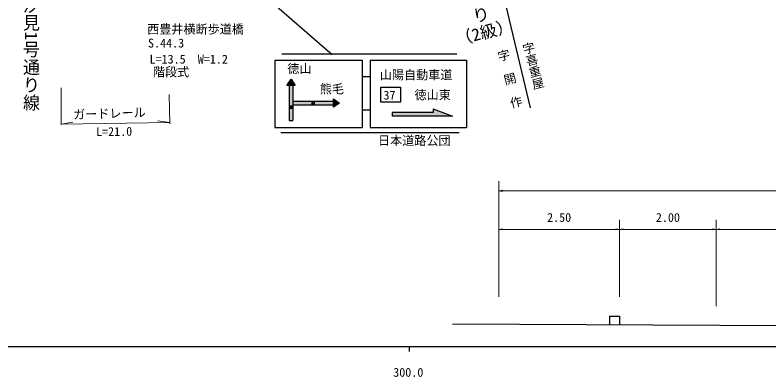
# Model space of a CAD drawing. Units: millimetres at full size, sheet at 1:1000, with parts at other scales. Extents: x 40000 to 680000, y 20000 to 380000.
# Drawn here: x 286495 to 442453, y 198715 to 273518 of the extents above; entities that cross this region are included whole.
import ezdxf
from ezdxf.enums import TextEntityAlignment as Align

# ---------------------------------------------------------------- set-up
doc = ezdxf.new("R2010")
doc.units = ezdxf.units.MM
doc.header["$LTSCALE"] = 1000
for name, color, linetype, lineweight in [('M-BGD', 7, 'Continuous', 25), ('M-BMK-ROW', 30, 'Continuous', 25), ('M-STR-HTXT', 7, 'Continuous', 13), ('M-STR-STRC', 7, 'Continuous', 25), ('M-TTL-BAND', 7, 'Continuous', 25)]:
    doc.layers.add(name, color=color, linetype=linetype, lineweight=lineweight)
doc.layers.add('M-BMK-HTXT', color=7, linetype='Continuous')
doc.styles.add('@ＭＳ ゴシック', font='')
doc.styles.add('ＭＳ ゴシック', font='')
doc.styles.get('@ＭＳ ゴシック').set_extended_font_data('@MS Gothic')
doc.styles.get('ＭＳ ゴシック').set_extended_font_data('MS Gothic')

# ---------------------------------------------------------------- blocks, each defined once
blk = doc.blocks.new('open_arrow')
at = {"color": 0, "linetype": 'Continuous', "lineweight": -2}
blk.add_lwpolyline([(7.5, 1.25), (0, 0), (7.5, -1.25)], dxfattribs=at)

msp = doc.modelspace()

# ---------------------------------------------------------------- hatches: boundary and pattern name
at = {"layer": 'M-STR-STRC'}
for points in [[(343590, 260244), (344465, 258994), (343965, 258994), (343215, 258994), (342715, 258994)], [(343215, 258994), (343965, 258994), (343965, 254869), (343215, 254869)], [(352395, 255713), (352395, 256213), (353645, 255338), (352395, 254463), (352395, 254963)], [(343215, 254869), (343965, 254869), (343965, 254119), (343215, 254119)], [(343895, 255713), (347770, 255713), (347770, 254963), (343895, 254963)], [(347770, 255713), (348520, 255713), (348520, 254963), (347770, 254963)], [(348520, 255713), (352395, 255713), (352395, 254963), (348520, 254963)], [(343215, 254119), (343965, 254119), (343965, 251744), (343215, 251744)], [(364511, 252635), (364511, 253385), (373011, 253385), (373011, 254135), (377011, 252635), (373011, 252635)]]:
    msp.add_hatch(color=256, dxfattribs=at).paths.add_polyline_path(points)

# ---------------------------------------------------------------- linework, layer by layer
at = {"layer": 'M-BGD'}
for p, q in [((409512, 209440), (409512, 211248)), ((409512, 211248), (411554, 211248)), ((411554, 211248), (411554, 209431)), ((546229, 208777), (376964, 209598))]:
    msp.add_line(p, q, dxfattribs=at)
at = {"layer": 'M-BMK-ROW'}
msp.add_line((384727, 289302), (393085, 254378), dxfattribs=at)
at = {"layer": 'M-STR-HTXT'}
for p, q in [((296002, 258464), (296002, 250814)), ((318382, 257125), (318500, 251005)), ((296002, 250998), (298427, 251377)), ((318494, 251345), (296002, 250998)), ((318494, 251345), (316058, 251649)), ((386554, 215248), (386554, 239194)), ((386554, 237194), (537554, 237194)), ((411554, 215248), (411554, 231220)), ((431554, 213334), (431554, 231220)), ((386554, 229220), (411554, 229220)), ((411554, 229220), (431554, 229220)), ((431554, 229220), (464054, 229220))]:
    msp.add_line(p, q, dxfattribs=at)
at = {"layer": 'M-STR-STRC'}
for p, q in [((312496, 299859), (352122, 265340)), ((341650, 265512), (377908, 265512)), ((340261, 264182), (358314, 264182)), ((340261, 264182), (340261, 250259)), ((358314, 264182), (358314, 250259)), ((359957, 264182), (359957, 250259)), ((359957, 264182), (379882, 264182)), ((379882, 264182), (379882, 250259)), ((358314, 260796), (359957, 260796)), ((342715, 258994), (343590, 260244)), ((344465, 258994), (342715, 258994)), ((343215, 258994), (343215, 251744)), ((343590, 260244), (344465, 258994)), ((343965, 258994), (343965, 251744)), ((362133, 258593), (366251, 258593)), ((362133, 255507), (362133, 258593)), ((366251, 258593), (366251, 255507)), ((352395, 254463), (352395, 256213)), ((352395, 256213), (353645, 255338)), ((343895, 255713), (352395, 255713)), ((343895, 254963), (352395, 254963)), ((353645, 255338), (352395, 254463)), ((366251, 255507), (362133, 255507)), ((358314, 253918), (359957, 253918)), ((373011, 253385), (364511, 253385)), ((364511, 253385), (364511, 252635)), ((373011, 254135), (377011, 252635)), ((373011, 254135), (373011, 253385)), ((343215, 251744), (343965, 251744)), ((373011, 252635), (364511, 252635)), ((377011, 252635), (364511, 252635)), ((340261, 250259), (358314, 250259)), ((359957, 250259), (379882, 250259)), ((341453, 249219), (378392, 249219))]:
    msp.add_line(p, q, dxfattribs=at)
at = {"layer": 'M-TTL-BAND'}
for p, q in [((40000, 205000), (579000, 205000)), ((368000, 205000), (368000, 204000))]:
    msp.add_line(p, q, dxfattribs=at)

# ---------------------------------------------------------------- block references
at = {"layer": 'M-STR-HTXT', "xscale": 100, "yscale": 100}
for p in [(386554, 237194), (386554, 229220), (411554, 229220), (431554, 229220)]:
    msp.add_blockref('open_arrow', p, dxfattribs=at)
at = {"layer": 'M-STR-HTXT', "xscale": 100, "yscale": 100, "rotation": 180}
for p in [(411554, 229220), (431554, 229220)]:
    msp.add_blockref('open_arrow', p, dxfattribs=at)

# ---------------------------------------------------------------- texts
at = {"layer": 'M-BMK-HTXT'}
for s, height, rotation, style, p in [('市道新川通り', 2566, 284.573, '@ＭＳ ゴシック', (376026, 291736)), ('（2級）', 2566, 14.573, 'ＭＳ ゴシック', (378152, 266428)), ('字喜重屋', 1833, 284.573, '@ＭＳ ゴシック', (390983, 267509)), ('字\u3000開\u3000作', 1833, 284.573, '@ＭＳ ゴシック', (385832, 266037))]:
    msp.add_text(s, height=height, rotation=rotation, dxfattribs=dict(at, style=style)).set_placement(p, align=Align.BOTTOM_LEFT)
at = {"layer": 'M-BMK-HTXT', "style": '@ＭＳ ゴシック', "width": 1.05}
msp.add_text('市道汐見1号通り線', height=2566, rotation=270, dxfattribs=at).set_placement((287784, 284836), align=Align.BOTTOM_LEFT)
at = {"layer": 'M-STR-HTXT', "style": 'ＭＳ ゴシック'}
for s, p in [('西豊井横断歩道橋', (313830, 269140)), ('S.44.3', (313999, 266266)), ('L=13.5\u3000W=1.2', (314310, 262939)), ('階段式', (315013, 260287))]:
    msp.add_text(s, height=1833, dxfattribs=at).set_placement(p, align=Align.BOTTOM_LEFT)
for s, rotation, p in [('ガードレール', 1.819, (298564, 251462)), ('L=21.0', 0.619, (303260, 247947))]:
    msp.add_text(s, height=1833, rotation=rotation, dxfattribs=at).set_placement(p, align=Align.BOTTOM_LEFT)
for s, p in [('2.50', (399054, 230220)), ('2.00', (421554, 230220))]:
    msp.add_text(s, height=1833, dxfattribs=at).set_placement(p, align=Align.BOTTOM_CENTER)
at = {"layer": 'M-STR-STRC', "style": 'ＭＳ ゴシック'}
for s, p in [('徳山', (345320, 262438)), ('山陽自動車道', (369468, 261150)), ('熊毛', (352044, 258242)), ('37', (363948, 256967)), ('徳山東', (372890, 257008)), ('日本道路公団', (369089, 247570))]:
    msp.add_text(s, height=1833, dxfattribs=at).set_placement(p, align=Align.MIDDLE_CENTER)
at = {"layer": 'M-TTL-BAND', "style": 'ＭＳ ゴシック'}
msp.add_text('300.0', height=1833, dxfattribs=at).set_placement((367844, 198195), align=Align.BOTTOM_CENTER)

doc.saveas('drawing.dxf')
